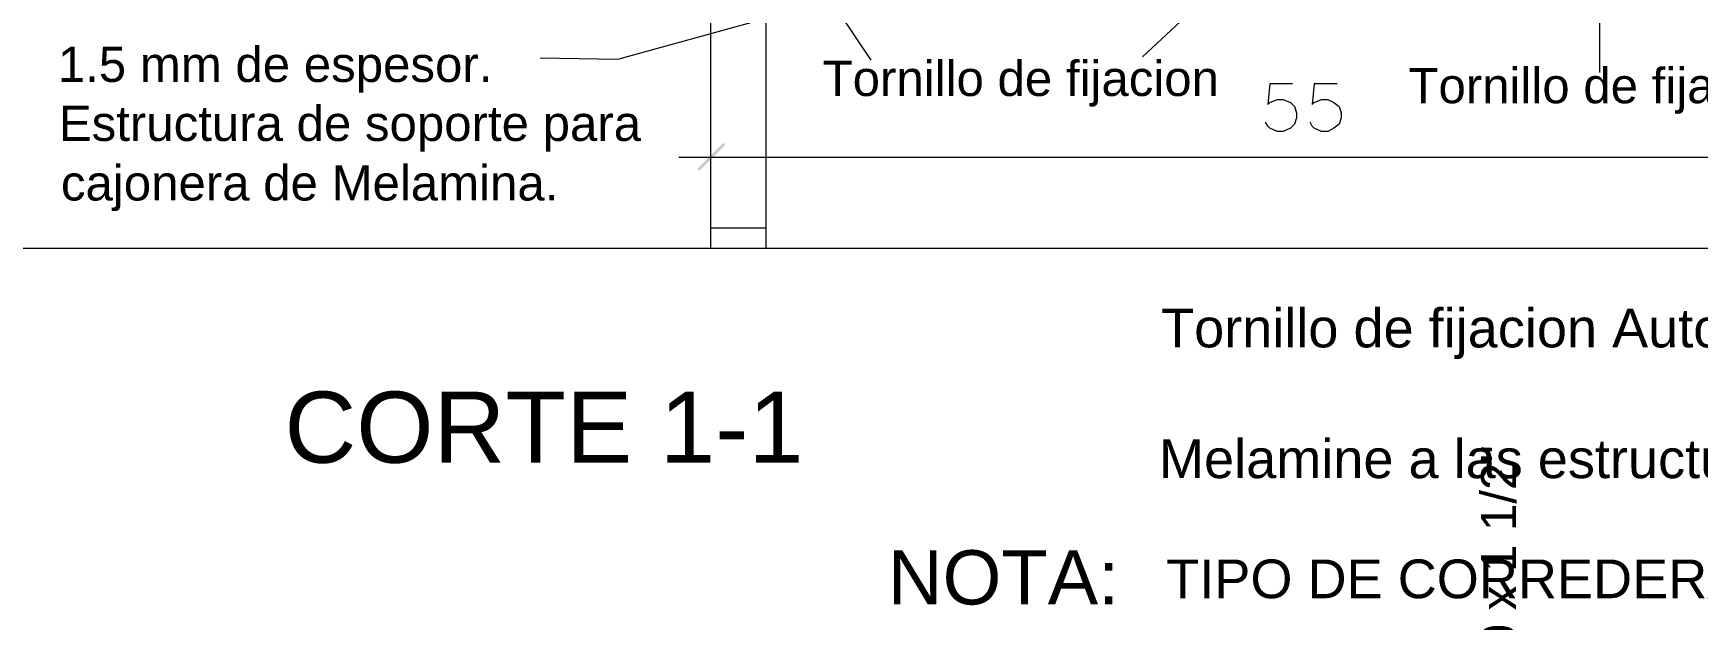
# Model space of a CAD drawing. Header units: inches. Extents: x 0.21 to 4.55, y 0.23 to 3.12.
# Drawn here: x 1.433 to 2.203, y 1.897 to 2.169 of the extents above; entities that cross this region are included whole.
import ezdxf

# ---------------------------------------------------------------- set-up
doc = ezdxf.new("R2010")
doc.units = ezdxf.units.IN
doc.header["$MEASUREMENT"] = 0
doc.layers.add('PDF_0', color=7, linetype='Continuous')
doc.layers.add('PDF_TEXTO', color=7, linetype='Continuous')
doc.styles.add('PDF Arial', font='arial.ttf')

msp = doc.modelspace()

# ---------------------------------------------------------------- linework, layer by layer
at = {"layer": 'PDF_0', "lineweight": 5}
for points in [[(1.77172, 2.19402), (1.77172, 2.06905), (1.74634, 2.06905), (1.74634, 2.19402), (1.74634, 2.19881), (1.76166, 2.19881)], [(1.66734, 2.15715), (1.70325, 2.15667), (1.79231, 2.18109), (1.78369, 2.18636)], [(1.82056, 2.1562), (1.80571, 2.17822)], [(1.946, 2.15763), (1.96803, 2.17822)], [(2.15763, 2.15045), (2.15763, 2.17822)], [(1.74634, 2.08916), (1.74634, 2.12124)], [(1.7315, 2.11119), (2.30941, 2.11119)], [(1.74634, 2.07863), (1.77172, 2.07863)], [(3.03001, 2.06905), (0.43874, 2.06905)]]:
    msp.add_lwpolyline(points, dxfattribs=at)
at = {"layer": 'PDF_0', "lineweight": 13}
for points in [[(2.01543, 2.14518), (2.0049, 2.14518), (2.00394, 2.13561), (2.0049, 2.13657), (2.00825, 2.138), (2.01112, 2.138), (2.01447, 2.13657), (2.01639, 2.13465), (2.01734, 2.13178), (2.01734, 2.12938), (2.01639, 2.12651), (2.01447, 2.1246), (2.01112, 2.12316), (2.00825, 2.12316), (2.0049, 2.1246), (2.00394, 2.12555), (2.00298, 2.12747)], [(2.03602, 2.14518), (2.02548, 2.14518), (2.02453, 2.13561), (2.02548, 2.13657), (2.02884, 2.138), (2.03171, 2.138), (2.03458, 2.13657), (2.03697, 2.13465), (2.03793, 2.13178), (2.03793, 2.12938), (2.03697, 2.12651), (2.03458, 2.1246), (2.03171, 2.12316), (2.02884, 2.12316), (2.02548, 2.1246), (2.02453, 2.12555), (2.02357, 2.12747)]]:
    msp.add_lwpolyline(points, dxfattribs=at)
at = {"layer": 'PDF_0', "transparency": 33554559}
for points in [[(1.75209, 2.11789), (1.74108, 2.10496), (1.74012, 2.10592)], [(1.75305, 2.11693), (1.75209, 2.11789), (1.74108, 2.10496)]]:
    msp.add_solid(points, dxfattribs=at)

# ---------------------------------------------------------------- texts
at = {"layer": 'PDF_TEXTO', "attachment_point": 7, "style": 'PDF Arial'}
for s, insert, char_height in [('1.5 mm de espesor.', (1.44422, 2.14114), 0.0162868), ('Tornillo de fijacion', (1.79805, 2.13465), 0.0162868), ('Tornillo de fijacion', (2.06905, 2.1313), 0.0162868), ('Estructura de soporte para', (1.4447, 2.11385), 0.0162868), ('cajonera de Melamina.', (1.44566, 2.08629), 0.0162868), ('Tornillo de fijacion Autorroscante Pan', (1.95462, 2.01782), 0.0179154), ('CORTE 1-1', (1.54908, 1.96938), 0.032915), ('Melamine a las estructura de fierro.', (1.95366, 1.96247), 0.0179154), ('NOTA:', (1.82822, 1.90392), 0.025082), ('TIPO DE CORREDERA: Corredera', (1.95702, 1.90691), 0.0179154)]:
    msp.add_mtext(s, dxfattribs=dict(at, insert=insert, char_height=char_height))
at = {"layer": 'PDF_TEXTO', "insert": (2.11912, 1.6752), "char_height": 0.0162868, "attachment_point": 7, "rotation": 90, "style": 'PDF Arial'}
msp.add_mtext('Autorroscante Pan 10 x 1 1/2"', dxfattribs=at)

doc.saveas('drawing.dxf')
